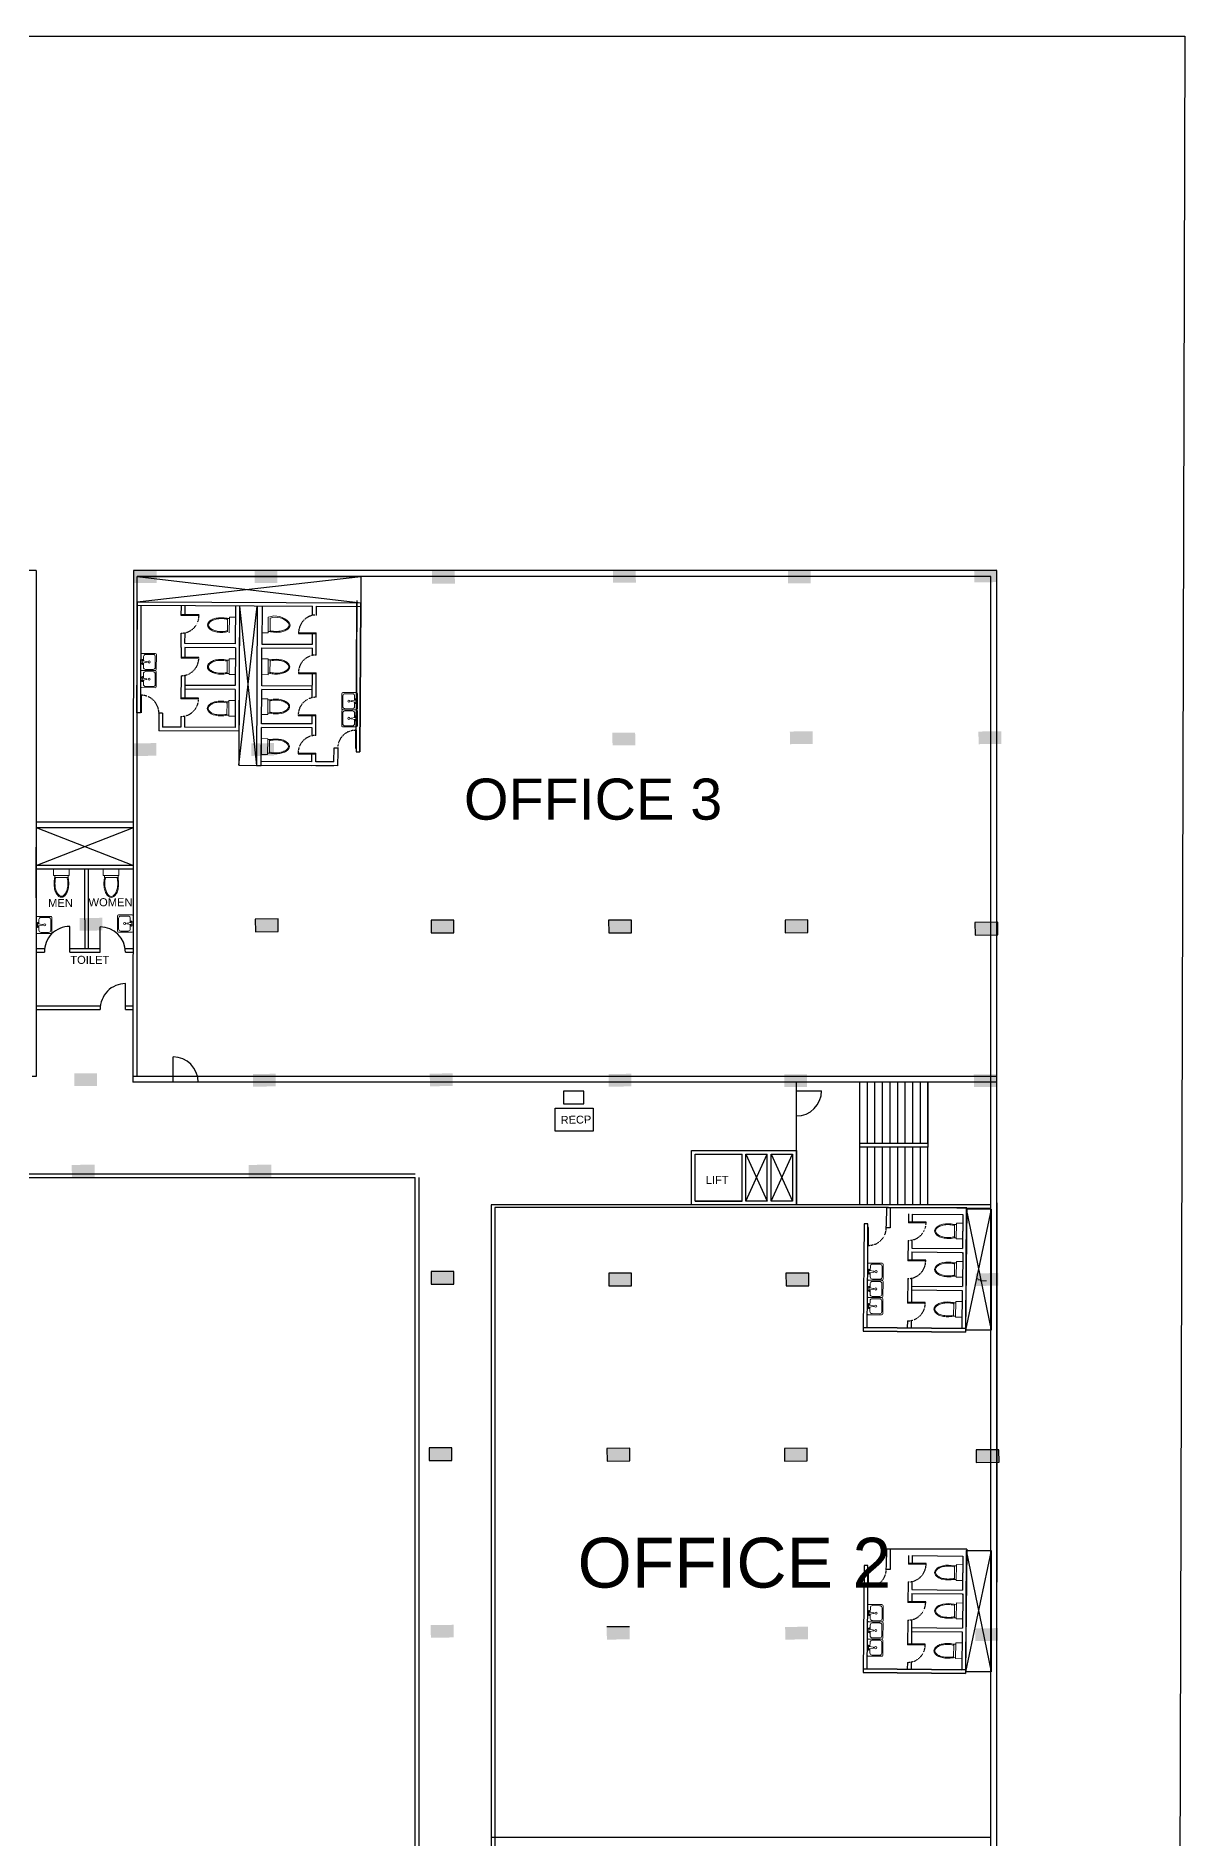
# Model space of a CAD drawing. Header units: millimetres. Extents: x 3888 to 203101, y 1597 to 141586.
# Drawn here: x 157657 to 203101, y 70293 to 141586 of the extents above; entities that cross this region are included whole.
import ezdxf

# ---------------------------------------------------------------- set-up
doc = ezdxf.new("R2010")
doc.units = ezdxf.units.MM
doc.linetypes.add('ACAD_ISO03W100', pattern=[30, 12, -18])
doc.layers.add('finiture', color=7, linetype='Continuous', lineweight=20)
doc.styles.add('DIM_FONT', font='SIMPLEX', dxfattribs={"width": 0.8})
doc.styles.get("Standard").update_dxf_attribs({"font": 'arial.ttf'})

msp = doc.modelspace()

# ---------------------------------------------------------------- hatches: boundary and pattern name
h = msp.add_hatch(color=256)
h.dxf.hatch_style = 1
h.paths.add_polyline_path([(195667, 119992), (195663, 120492), (194763, 120484), (194768, 119984)])
h = msp.add_hatch(color=256)
h.dxf.hatch_style = 1
h.paths.add_polyline_path([(162428, 119960), (162424, 120460), (161524, 120452), (161528, 119952)])
h = msp.add_hatch(color=256)
h.dxf.hatch_style = 1
h.paths.add_polyline_path([(167206, 119960), (167202, 120460), (166302, 120452), (166306, 119952)])
h = msp.add_hatch(color=256)
h.dxf.hatch_style = 1
h.paths.add_polyline_path([(174223, 119933), (174219, 120433), (173319, 120426), (173323, 119926)])
h = msp.add_hatch(color=256)
h.dxf.hatch_style = 1
h.paths.add_polyline_path([(181382, 119977), (181377, 120477), (180478, 120469), (180482, 119969)])
h = msp.add_hatch(color=256)
h.dxf.hatch_style = 1
h.paths.add_polyline_path([(188302, 119951), (188297, 120451), (187397, 120443), (187402, 119943)])
h = msp.add_hatch(color=256)
h.dxf.hatch_style = 1
h.paths.add_polyline_path([(188377, 113592), (188372, 114092), (187472, 114084), (187477, 113584)])
h = msp.add_hatch(color=256)
h.dxf.hatch_style = 1
h.paths.add_polyline_path([(195837, 113592), (195833, 114092), (194933, 114084), (194938, 113584)])
h = msp.add_hatch(color=256)
h.dxf.hatch_style = 1
h.paths.add_polyline_path([(162414, 113126), (162410, 113626), (161510, 113618), (161514, 113118)])
h = msp.add_hatch(color=256)
h.dxf.hatch_style = 1
h.paths.add_polyline_path([(167070, 113126), (167066, 113626), (166166, 113618), (166170, 113118)])
h = msp.add_hatch(color=256)
h.dxf.hatch_style = 1
h.paths.add_polyline_path([(181359, 113542), (181354, 114042), (180454, 114034), (180459, 113534)])
h = msp.add_hatch(color=256)
h.dxf.hatch_style = 1
h.paths.add_polyline_path([(160282, 106218), (160278, 106718), (159378, 106710), (159382, 106210)])
h = msp.add_hatch(color=256)
h.dxf.hatch_style = 1
h.paths.add_polyline_path([(167231, 106174), (167227, 106674), (166327, 106666), (166331, 106166)])
h = msp.add_hatch(color=256)
h.dxf.hatch_style = 1
h.paths.add_polyline_path([(174187, 106129), (174183, 106629), (173283, 106622), (173287, 106122)])
h = msp.add_hatch(color=256)
h.dxf.hatch_style = 1
h.paths.add_polyline_path([(181210, 106129), (181205, 106629), (180306, 106622), (180310, 106122)])
h = msp.add_hatch(color=256)
h.dxf.hatch_style = 1
h.paths.add_polyline_path([(188190, 106136), (188186, 106636), (187286, 106629), (187290, 106129)])
h = msp.add_hatch(color=256)
h.dxf.hatch_style = 1
h.paths.add_polyline_path([(195700, 106045), (195696, 106545), (194796, 106537), (194800, 106037)])
h = msp.add_hatch(color=256)
h.dxf.hatch_style = 1
h.paths.add_polyline_path([(160071, 100071), (160067, 100571), (159167, 100563), (159171, 100063)])
h = msp.add_hatch(color=256)
h.dxf.hatch_style = 1
h.paths.add_polyline_path([(167137, 100050), (167133, 100550), (166233, 100543), (166237, 100043)])
h = msp.add_hatch(color=256)
h.dxf.hatch_style = 1
h.paths.add_polyline_path([(174135, 100065), (174131, 100565), (173231, 100557), (173235, 100057)])
h = msp.add_hatch(color=256)
h.dxf.hatch_style = 1
h.paths.add_polyline_path([(181209, 100050), (181205, 100550), (180305, 100542), (180309, 100042)])
h = msp.add_hatch(color=256)
h.dxf.hatch_style = 1
h.paths.add_polyline_path([(188156, 100034), (188152, 100534), (187252, 100526), (187256, 100026)])
h = msp.add_hatch(color=256)
h.dxf.hatch_style = 1
h.paths.add_polyline_path([(195655, 100032), (195650, 100532), (194750, 100524), (194755, 100024)])
h = msp.add_hatch(color=256)
h.dxf.hatch_style = 1
h.paths.add_polyline_path([(159974, 96454), (159970, 96954), (159070, 96947), (159074, 96447)])
h = msp.add_hatch(color=256)
h.dxf.hatch_style = 1
h.paths.add_polyline_path([(166966, 96454), (166962, 96954), (166062, 96947), (166066, 96447)])
h = msp.add_hatch(color=256)
h.dxf.hatch_style = 1
h.paths.add_polyline_path([(174183, 92235), (174179, 92735), (173279, 92727), (173283, 92227)])
h = msp.add_hatch(color=256)
h.dxf.hatch_style = 1
h.paths.add_polyline_path([(181211, 92169), (181207, 92669), (180307, 92661), (180311, 92161)])
h = msp.add_hatch(color=256)
h.dxf.hatch_style = 1
h.paths.add_polyline_path([(188222, 92169), (188218, 92669), (187318, 92661), (187322, 92161)])
h = msp.add_hatch(color=256)
h.dxf.hatch_style = 1
h.paths.add_polyline_path([(195724, 92169), (195720, 92669), (194820, 92661), (194824, 92161)])
h = msp.add_hatch(color=256)
h.dxf.hatch_style = 1
h.paths.add_polyline_path([(174107, 85263), (174103, 85763), (173203, 85755), (173207, 85256)])
h = msp.add_hatch(color=256)
h.dxf.hatch_style = 1
h.paths.add_polyline_path([(181143, 85244), (181139, 85744), (180239, 85736), (180243, 85236)])
h = msp.add_hatch(color=256)
h.dxf.hatch_style = 1
h.paths.add_polyline_path([(188161, 85244), (188157, 85744), (187257, 85736), (187261, 85236)])
h = msp.add_hatch(color=256)
h.dxf.hatch_style = 1
h.paths.add_polyline_path([(195746, 85186), (195742, 85686), (194842, 85678), (194846, 85178)])
h = msp.add_hatch(color=256)
h.dxf.hatch_style = 1
h.paths.add_polyline_path([(174173, 78260), (174169, 78760), (173269, 78752), (173273, 78252)])
h = msp.add_hatch(color=256)
h.dxf.hatch_style = 1
h.paths.add_polyline_path([(181135, 78184), (181131, 78684), (180231, 78676), (180235, 78176)])
h = msp.add_hatch(color=256)
h.dxf.hatch_style = 1
h.paths.add_polyline_path([(188191, 78184), (188187, 78684), (187287, 78676), (187291, 78176)])
h = msp.add_hatch(color=256)
h.dxf.hatch_style = 1
h.paths.add_polyline_path([(195709, 78129), (195705, 78629), (194805, 78621), (194809, 78121)])

# ---------------------------------------------------------------- linework, layer by layer
for p, q in [((3888, 141586), (203101, 141586)), ((203101, 141586), (202702, 1597)), ((157657, 120448), (103657, 120448)), ((157657, 120448), (157657, 100448)), ((161507, 120448), (161485, 100218)), ((195657, 120448), (161507, 120448)), ((195427, 120218), (161657, 120218)), ((161657, 100448), (161657, 120218)), ((161657, 119218), (161657, 120218)), ((161657, 120218), (170502, 120218)), ((161657, 120218), (170497, 119174)), ((161657, 119218), (170502, 120218)), ((170502, 120218), (170497, 119174)), ((195427, 100448), (195427, 120218)), ((195657, 100448), (195657, 120448)), ((161657, 119218), (161635, 114819)), ((161656, 119077), (168598, 119043)), ((161657, 119218), (170497, 119174)), ((161806, 119067), (161785, 114818)), ((170319, 113432), (170347, 119175)), ((170348, 119264), (170323, 114264)), ((170497, 119174), (170468, 113281)), ((170468, 113281), (170497, 119174)), ((163403, 118675), (163405, 119059)), ((164103, 118701), (163403, 118704)), ((164103, 118672), (163403, 118675)), ((163553, 118675), (163555, 119059)), ((165547, 117549), (165555, 119049)), ((165705, 119048), (165674, 112748)), ((165674, 112748), (166405, 119045)), ((165705, 119048), (165680, 114098)), ((165705, 119048), (166374, 112745)), ((166405, 119045), (166374, 112745)), ((166598, 119044), (166590, 117544)), ((168596, 118676), (168598, 119043)), ((168746, 118692), (168748, 119042)), ((168748, 119042), (170497, 119033)), ((163397, 117409), (163399, 117975)), ((163547, 117559), (163549, 117991)), ((168043, 117995), (168042, 117966)), ((168042, 117966), (168742, 117963)), ((168043, 117995), (168743, 117992)), ((168590, 117534), (168592, 117963)), ((168738, 117110), (168743, 117992)), ((163397, 117409), (163395, 116991)), ((164095, 117016), (163395, 117020)), ((164095, 116987), (163395, 116991)), ((163547, 117409), (163545, 116990)), ((165547, 117549), (163547, 117559)), ((165547, 117399), (163547, 117409)), ((164095, 116987), (164095, 117016)), ((165547, 117399), (165539, 115899)), ((166582, 115894), (166590, 117394)), ((166590, 117544), (168590, 117534)), ((166590, 117394), (168590, 117384)), ((168588, 117095), (168590, 117384)), ((163391, 116291), (163387, 115382)), ((163541, 116306), (163537, 115411)), ((168035, 116414), (168735, 116410)), ((168035, 116414), (168035, 116385)), ((168035, 116385), (168735, 116381)), ((168580, 115422), (168585, 116411)), ((168730, 115438), (168735, 116410)), ((161788, 115518), (161785, 114818)), ((161817, 115518), (161788, 115518)), ((161817, 115518), (161814, 114818)), ((165538, 115749), (163538, 115759)), ((165539, 115899), (163539, 115909)), ((165538, 115749), (165531, 114249)), ((166575, 114394), (166581, 115744)), ((168581, 115734), (166581, 115744)), ((168582, 115884), (166582, 115894)), ((161785, 114818), (161635, 114819)), ((162514, 114814), (162513, 114664)), ((162661, 114814), (162514, 114814)), ((162661, 114814), (162659, 114263)), ((164087, 115408), (163387, 115411)), ((164087, 115379), (163387, 115382)), ((164087, 115379), (164087, 115408)), ((162510, 114664), (162508, 114114)), ((165680, 114098), (162508, 114114)), ((163381, 114259), (162659, 114263)), ((163383, 114682), (163381, 114259)), ((163533, 114698), (163531, 114259)), ((165531, 114249), (163531, 114259)), ((166567, 112894), (166574, 114244)), ((168574, 114234), (166574, 114244)), ((168575, 114384), (166575, 114394)), ((168027, 114741), (168026, 114712)), ((168026, 114712), (168726, 114709)), ((168027, 114741), (168727, 114738)), ((168572, 113912), (168574, 114234)), ((168575, 114384), (168576, 114710)), ((168723, 113928), (168727, 114738)), ((170293, 114132), (170290, 113432)), ((170293, 114132), (170322, 114132)), ((170322, 114132), (170319, 113432)), ((169440, 112880), (169443, 113436)), ((169443, 113436), (169590, 113436)), ((169590, 113436), (169589, 113286)), ((170290, 113432), (170319, 113432)), ((170319, 113432), (170318, 113282)), ((170319, 113432), (170319, 113432)), ((165674, 112748), (166374, 112745)), ((166374, 112745), (166567, 112744)), ((168567, 112884), (166567, 112894)), ((166567, 112744), (166567, 112894)), ((168567, 112734), (166567, 112744)), ((169587, 112729), (166567, 112744)), ((168019, 113231), (168719, 113228)), ((168019, 113231), (168019, 113202)), ((168019, 113202), (168719, 113199)), ((168567, 112884), (168569, 113200)), ((168717, 112883), (168719, 113228)), ((169440, 112880), (168717, 112883)), ((169439, 112730), (168717, 112733)), ((169589, 113286), (169587, 112729)), ((169589, 113286), (169592, 113286)), ((170318, 113282), (170468, 113281)), ((157657, 110518), (161507, 110518)), ((157657, 110288), (161507, 110288)), ((157657, 110288), (161507, 108788)), ((157657, 108788), (161507, 110288)), ((157657, 107509), (157657, 109509)), ((161507, 108788), (157657, 108788)), ((161507, 108638), (157657, 108638)), ((159582, 106638), (159582, 108638)), ((159732, 105509), (159732, 108638)), ((161507, 106638), (161507, 108638)), ((158989, 105359), (158989, 106380)), ((159582, 106638), (159582, 105509)), ((160191, 105359), (160191, 106359)), ((167227, 106674), (166327, 106666)), ((166327, 106666), (166331, 106166)), ((167231, 106174), (167227, 106674)), ((174183, 106629), (173283, 106622)), ((173283, 106622), (173287, 106122)), ((174187, 106129), (174183, 106629)), ((181205, 106629), (180306, 106622)), ((180306, 106622), (180310, 106122)), ((181210, 106129), (181205, 106629)), ((188186, 106636), (187286, 106629)), ((187286, 106629), (187290, 106129)), ((188190, 106136), (188186, 106636)), ((195696, 106545), (194796, 106537)), ((194796, 106537), (194800, 106037)), ((195700, 106045), (195696, 106545)), ((166331, 106166), (167231, 106174)), ((173287, 106122), (174187, 106129)), ((180310, 106122), (181210, 106129)), ((187290, 106129), (188190, 106136)), ((194800, 106037), (195700, 106045)), ((157657, 105509), (157997, 105509)), ((157657, 105359), (157989, 105359)), ((158989, 105509), (160191, 105509)), ((158989, 105509), (159657, 105509)), ((158989, 105359), (160191, 105359)), ((158989, 105359), (159657, 105359)), ((161181, 105503), (161507, 105509)), ((161191, 105359), (161507, 105359)), ((161195, 103093), (161195, 104115)), ((157657, 103243), (160203, 103243)), ((157657, 103093), (160195, 103093)), ((161195, 103243), (161507, 103243)), ((161195, 103093), (161507, 103093)), ((163074, 100218), (163074, 101218)), ((157657, 100448), (157507, 100448)), ((195657, 100448), (161485, 100448)), ((161657, 100448), (161485, 100448)), ((195657, 100218), (161485, 100218)), ((195657, 100448), (161657, 100448)), ((178519, 99861), (178519, 99361)), ((179319, 99861), (178519, 99861)), ((179319, 99361), (179319, 99861)), ((187727, 100218), (187727, 95368)), ((187727, 99881), (188727, 99881)), ((190227, 100218), (190227, 95368)), ((190527, 100218), (190527, 97793)), ((190827, 100218), (190827, 97793)), ((191127, 100218), (191127, 97793)), ((191427, 100218), (191427, 97793)), ((191727, 100218), (191727, 97793)), ((192027, 100218), (192027, 97793)), ((192327, 100218), (192327, 97793)), ((192627, 100218), (192627, 97793)), ((192927, 97793), (192927, 100218)), ((192927, 100218), (192927, 97643)), ((195427, 45598), (195427, 100448)), ((195427, 95218), (195427, 100218)), ((195657, 45598), (195657, 100448)), ((178190, 99184), (179690, 99184)), ((178190, 98284), (178190, 99184)), ((178519, 99361), (179319, 99361)), ((179690, 99184), (179690, 98284)), ((179690, 98284), (178190, 98284)), ((192927, 97793), (190227, 97793)), ((183582, 95518), (183582, 97518)), ((183582, 97518), (185582, 97518)), ((183582, 95368), (183582, 97518)), ((183732, 95518), (183732, 97368)), ((183732, 97368), (185582, 97368)), ((185582, 97518), (186582, 97518)), ((185582, 95518), (185582, 97368)), ((185732, 95518), (185732, 97368)), ((185732, 97368), (186582, 97368)), ((185732, 97368), (186582, 95518)), ((185732, 95518), (186582, 97368)), ((186582, 97518), (187582, 97518)), ((186582, 95518), (186582, 97368)), ((186732, 95518), (186732, 97368)), ((186732, 97368), (187582, 97368)), ((186732, 97368), (187582, 95518)), ((186732, 95518), (187582, 97368)), ((187582, 97518), (187732, 97518)), ((187582, 97368), (187582, 95518)), ((187732, 97518), (187732, 95518)), ((192927, 97643), (190227, 97643)), ((190527, 97643), (190527, 95368)), ((190827, 97643), (190827, 95368)), ((191127, 97643), (191127, 95368)), ((191427, 97643), (191427, 95368)), ((191727, 97643), (191727, 95368)), ((192027, 97643), (192027, 95368)), ((192327, 97643), (192327, 95368)), ((192627, 97643), (192627, 95368)), ((192927, 95368), (192927, 97643)), ((103657, 96598), (172657, 96598)), ((103657, 96448), (172657, 96448)), ((172657, 40598), (172657, 96448)), ((172807, 40598), (172807, 96448)), ((175657, 95368), (175657, 45598)), ((195427, 95368), (175657, 95368)), ((175657, 95368), (175657, 70368)), ((175807, 95257), (175807, 45748)), ((191378, 95257), (175807, 95257)), ((187732, 95368), (183582, 95368)), ((183732, 95518), (185582, 95518)), ((185582, 95518), (183732, 95518)), ((186582, 95518), (185732, 95518)), ((187582, 95518), (186732, 95518)), ((187732, 95518), (187732, 95368)), ((191296, 95254), (191287, 94608)), ((194467, 95254), (191293, 95254)), ((195427, 95218), (191378, 95257)), ((191441, 95254), (191436, 94456)), ((192164, 95006), (192160, 94661)), ((192314, 95005), (192311, 94689)), ((192314, 95005), (194314, 94985)), ((194314, 94985), (194300, 93635)), ((194467, 95254), (194420, 90334)), ((194441, 95206), (194421, 90406)), ((195441, 95201), (194421, 90406)), ((194441, 95206), (195441, 95201)), ((194441, 95206), (195441, 90406)), ((195441, 95201), (195441, 90406)), ((195657, 95448), (195657, 80448)), ((190411, 94616), (190370, 90373)), ((190561, 94615), (190411, 94616)), ((190559, 94465), (190521, 90522)), ((190553, 93765), (190559, 94465)), ((190559, 94465), (190561, 94615)), ((190588, 94465), (190559, 94465)), ((190582, 93765), (190588, 94465)), ((191290, 94608), (191287, 94608)), ((191288, 94458), (191290, 94608)), ((191436, 94456), (191288, 94458)), ((192860, 94655), (192160, 94661)), ((192861, 94684), (192161, 94690)), ((192860, 94655), (192861, 94684)), ((190582, 93765), (190553, 93765)), ((192154, 93961), (192146, 93152)), ((192299, 93505), (192296, 93179)), ((192299, 93505), (194299, 93485)), ((192304, 93976), (192301, 93655)), ((192301, 93655), (194300, 93635)), ((194311, 93485), (194297, 92135)), ((194310, 93446), (194311, 93485)), ((174179, 92735), (173279, 92727)), ((173279, 92727), (173283, 92227)), ((174183, 92235), (174179, 92735)), ((192846, 93174), (192146, 93181)), ((192846, 93145), (192146, 93152)), ((192846, 93145), (192846, 93174)), ((173283, 92227), (174183, 92235)), ((181207, 92669), (180307, 92661)), ((180307, 92661), (180311, 92161)), ((180311, 92161), (181211, 92169)), ((181211, 92169), (181207, 92669)), ((188218, 92669), (187318, 92661)), ((187318, 92661), (187322, 92161)), ((187322, 92161), (188222, 92169)), ((188222, 92169), (188218, 92669)), ((192139, 92452), (192129, 91479)), ((192289, 92466), (192279, 91478)), ((192285, 92005), (194285, 91986)), ((192286, 92155), (194286, 92136)), ((194285, 91986), (194270, 90486)), ((192829, 91472), (192129, 91479)), ((192830, 91501), (192130, 91508)), ((192829, 91472), (192830, 91501)), ((192123, 90779), (192120, 90506)), ((192273, 90794), (192270, 90505)), ((190370, 90373), (194420, 90334)), ((194420, 90334), (190370, 90373)), ((190371, 90523), (194421, 90484)), ((194421, 90484), (190371, 90523)), ((190521, 90522), (192120, 90506)), ((192270, 90505), (194270, 90486)), ((195441, 90406), (194421, 90410)), ((174103, 85763), (173203, 85755)), ((173203, 85755), (173207, 85256)), ((174107, 85263), (174103, 85763)), ((181139, 85744), (180239, 85736)), ((180239, 85736), (180243, 85236)), ((181143, 85244), (181139, 85744)), ((188157, 85744), (187257, 85736)), ((187257, 85736), (187261, 85236)), ((188161, 85244), (188157, 85744)), ((195742, 85686), (194842, 85678)), ((194842, 85678), (194846, 85178)), ((195746, 85186), (195742, 85686)), ((173207, 85256), (174107, 85263)), ((180243, 85236), (181143, 85244)), ((187261, 85236), (188161, 85244)), ((194846, 85178), (195746, 85186)), ((191296, 81750), (191287, 81104)), ((194467, 81750), (191293, 81750)), ((191441, 81750), (191436, 80952)), ((192164, 81502), (192160, 81157)), ((192314, 81501), (192311, 81185)), ((192314, 81501), (194314, 81481)), ((194314, 81481), (194300, 80131)), ((194467, 81750), (194420, 76830)), ((194441, 81701), (194421, 76901)), ((195441, 81697), (194421, 76901)), ((194441, 81701), (195441, 81697)), ((194441, 81701), (195441, 76901)), ((195441, 81697), (195441, 76901)), ((190411, 81112), (190370, 76869)), ((190561, 81111), (190411, 81112)), ((190559, 80961), (190521, 77018)), ((190553, 80261), (190559, 80961)), ((190559, 80961), (190561, 81111)), ((190588, 80961), (190559, 80961)), ((190582, 80261), (190588, 80961)), ((191290, 81104), (191287, 81104)), ((191288, 80954), (191290, 81104)), ((191436, 80952), (191288, 80954)), ((192860, 81150), (192160, 81157)), ((192861, 81179), (192161, 81186)), ((192860, 81150), (192861, 81179)), ((190582, 80261), (190553, 80261)), ((192154, 80457), (192146, 79648)), ((192299, 80001), (192296, 79675)), ((192299, 80001), (194299, 79981)), ((192304, 80472), (192301, 80151)), ((192301, 80151), (194300, 80131)), ((194311, 79981), (194297, 78631)), ((194310, 79942), (194311, 79981)), ((192846, 79670), (192146, 79677)), ((192846, 79641), (192146, 79648)), ((192846, 79641), (192846, 79670)), ((181131, 78684), (180231, 78676)), ((192139, 78948), (192129, 77975)), ((192289, 78962), (192279, 77974)), ((192285, 78501), (194285, 78481)), ((192286, 78651), (194286, 78631)), ((194285, 78481), (194270, 76982)), ((192829, 77968), (192129, 77975)), ((192830, 77997), (192130, 78004)), ((192829, 77968), (192830, 77997)), ((190371, 77019), (194421, 76980)), ((194421, 76980), (190371, 77019)), ((190521, 77018), (192120, 77002)), ((192123, 77275), (192120, 77002)), ((192273, 77290), (192270, 77001)), ((192270, 77001), (194270, 76982)), ((190370, 76869), (194420, 76830)), ((194420, 76830), (190370, 76869)), ((195441, 76901), (194421, 76906)), ((175657, 70368), (195427, 70368))]:
    msp.add_line(p, q)
at = {"linetype": 'ACAD_ISO03W100'}
for centre, start, end in [((163403, 118675), 269.71799, 359.71799), ((168743, 117992), 89.71799, 179.71799), ((163395, 116991), 269.71799, 359.71799), ((168735, 116410), 89.71799, 179.71799), ((161814, 114818), 359.71799, 89.71799), ((163387, 115382), 269.71799, 359.71799), ((168727, 114738), 89.71799, 179.71799), ((170290, 113432), 89.71799, 179.71799), ((168719, 113228), 89.71799, 179.71799), ((190588, 94465), 269.44481, 359.44481), ((192160, 94661), 269.44481, 359.44481), ((192146, 93152), 269.44481, 359.44481), ((192129, 91479), 269.44481, 359.44481), ((190588, 80961), 269.44481, 359.44481), ((192160, 81157), 269.44481, 359.44481), ((192146, 79648), 269.44481, 359.44481), ((192129, 77975), 269.44481, 359.44481)]:
    msp.add_arc(centre, 700, start, end, dxfattribs=at)
for centre, start, end in [((158989, 105380), 90.00939, 181.23363), ((160191, 105359), 0, 90), ((161196, 103115), 90.00939, 181.23363), ((163074, 100218), 0, 90), ((187727, 99881), 270, 0)]:
    msp.add_arc(centre, 1000, start, end)
at = {"layer": 'finiture'}
for p, q in [((165228, 118556), (165226, 118030)), ((165228, 118557), (165305, 118556)), ((165301, 117990), (165305, 118610)), ((165305, 118610), (165553, 118609)), ((165553, 118609), (165549, 117988)), ((166844, 118603), (166841, 117982)), ((166917, 118036), (166919, 118562)), ((166841, 117982), (166592, 117983)), ((166917, 118036), (166840, 118036)), ((161796, 117133), (161793, 116541)), ((161839, 117176), (162374, 117173)), ((162374, 117172), (161839, 117175)), ((161908, 116872), (161909, 117048)), ((161994, 117132), (162290, 117130)), ((162374, 117045), (162372, 116623)), ((162413, 116538), (162416, 117130)), ((165293, 116340), (165296, 116960)), ((165296, 116960), (165544, 116959)), ((165544, 116959), (165541, 116338)), ((166584, 116333), (166587, 116954)), ((166587, 116954), (166835, 116953)), ((166835, 116953), (166832, 116332)), ((161793, 116453), (161790, 115861)), ((161835, 116499), (162371, 116496)), ((161835, 116496), (162371, 116493)), ((162371, 116492), (161835, 116495)), ((161851, 116794), (161851, 116879)), ((161879, 116794), (162048, 116822)), ((162049, 116850), (161880, 116879)), ((161904, 116192), (161905, 116368)), ((161907, 116625), (161907, 116801)), ((161990, 116452), (162286, 116450)), ((162287, 116539), (161991, 116540)), ((162048, 116822), (162049, 116850)), ((162370, 116366), (162368, 115943)), ((162410, 115858), (162413, 116450)), ((165220, 116906), (165218, 116380)), ((165220, 116907), (165297, 116906)), ((165220, 116377), (165294, 116376)), ((165541, 116338), (165293, 116340)), ((166832, 116332), (166584, 116333)), ((166909, 116386), (166832, 116386)), ((166908, 116916), (166835, 116916)), ((166909, 116386), (166911, 116912)), ((161832, 115819), (162368, 115816)), ((161848, 116114), (161848, 116199)), ((162045, 116170), (161876, 116199)), ((161876, 116114), (162045, 116142)), ((161903, 115945), (161904, 116121)), ((162283, 115859), (161987, 115860)), ((162045, 116142), (162045, 116170)), ((169752, 115582), (169749, 114990)), ((169792, 115074), (169794, 115497)), ((170330, 115621), (169794, 115624)), ((169879, 115581), (170175, 115579)), ((170369, 114987), (170372, 115578)), ((165212, 115256), (165209, 114730)), ((165212, 115257), (165289, 115256)), ((165285, 114690), (165288, 115310)), ((165288, 115310), (165536, 115309)), ((165536, 115309), (165533, 114688)), ((166577, 114758), (166580, 115379)), ((166580, 115379), (166828, 115378)), ((166901, 114811), (166824, 114811)), ((166828, 115378), (166825, 114757)), ((166901, 115341), (166827, 115341)), ((166901, 114811), (166903, 115337)), ((169748, 114902), (169746, 114310)), ((169788, 114394), (169790, 114817)), ((169791, 114947), (170326, 114944)), ((170326, 114944), (169791, 114947)), ((170326, 114941), (169791, 114944)), ((169875, 114901), (170171, 114899)), ((170172, 114988), (169876, 114989)), ((170286, 115325), (170117, 115298)), ((170117, 115298), (170117, 115270)), ((170117, 115270), (170286, 115241)), ((170255, 114814), (170255, 114638)), ((170258, 115248), (170257, 115072)), ((170259, 115494), (170258, 115318)), ((170314, 115325), (170314, 115241)), ((170366, 114307), (170369, 114898)), ((165212, 114727), (165286, 114726)), ((165533, 114688), (165285, 114690)), ((166825, 114757), (166577, 114758)), ((169788, 114267), (170323, 114265)), ((170323, 114264), (169788, 114267)), ((170168, 114308), (169872, 114309)), ((170283, 114645), (170113, 114618)), ((170113, 114618), (170113, 114590)), ((170113, 114590), (170282, 114561)), ((170254, 114568), (170253, 114392)), ((170311, 114645), (170311, 114561)), ((166569, 113182), (166572, 113802)), ((166572, 113802), (166820, 113801)), ((166820, 113801), (166817, 113181)), ((166893, 113764), (166819, 113765)), ((166893, 113235), (166896, 113761)), ((166817, 113181), (166569, 113182)), ((166893, 113234), (166817, 113234)), ((158342, 108392), (158342, 108640)), ((158963, 108392), (158342, 108392)), ((158396, 108316), (158396, 108392)), ((158926, 108318), (158926, 108392)), ((158963, 108640), (158963, 108392)), ((160315, 108386), (160315, 108634)), ((160936, 108386), (160315, 108386)), ((160369, 108310), (160369, 108386)), ((160899, 108312), (160899, 108386)), ((160936, 108634), (160936, 108386)), ((158397, 108316), (158923, 108316)), ((160369, 108310), (160896, 108310)), ((157660, 106734), (157660, 106142)), ((158238, 106776), (157702, 106776)), ((157702, 106776), (158238, 106776)), ((157716, 106395), (157716, 106480)), ((157914, 106452), (157744, 106480)), ((157744, 106395), (157914, 106424)), ((157773, 106473), (157773, 106649)), ((157773, 106226), (157773, 106402)), ((157857, 106734), (158153, 106734)), ((157914, 106424), (157914, 106452)), ((158238, 106649), (158238, 106226)), ((158280, 106142), (158280, 106734)), ((160877, 106787), (160877, 106195)), ((161455, 106830), (160919, 106830)), ((160919, 106280), (160919, 106703)), ((161004, 106787), (161300, 106787)), ((161412, 106534), (161243, 106505)), ((161243, 106505), (161243, 106477)), ((161243, 106477), (161412, 106449)), ((161384, 106703), (161384, 106527)), ((161384, 106456), (161384, 106280)), ((161441, 106534), (161441, 106449)), ((161497, 106195), (161497, 106787)), ((157702, 106099), (158238, 106099)), ((157702, 106094), (158238, 106094)), ((158153, 106142), (157857, 106142)), ((160919, 106153), (161455, 106153)), ((161300, 106195), (161004, 106195)), ((193985, 94590), (193980, 94064)), ((193985, 94591), (194062, 94590)), ((194056, 94024), (194062, 94644)), ((194062, 94644), (194310, 94642)), ((194310, 94642), (194304, 94021)), ((193983, 94061), (194057, 94060)), ((194304, 94021), (194056, 94024)), ((190545, 93024), (190540, 92432)), ((191124, 93060), (190588, 93066)), ((190588, 93066), (191124, 93061)), ((190599, 92685), (190599, 92769)), ((190627, 92685), (190796, 92711)), ((190796, 92739), (190628, 92769)), ((190653, 92515), (190655, 92691)), ((190656, 92762), (190657, 92938)), ((190743, 93022), (191039, 93019)), ((190796, 92711), (190796, 92739)), ((191122, 92934), (191118, 92511)), ((191160, 92426), (191166, 93018)), ((193987, 93073), (193982, 92547)), ((193987, 93074), (194064, 93073)), ((194058, 92506), (194064, 93127)), ((194064, 93127), (194312, 93125)), ((194312, 93125), (194306, 92504)), ((190539, 92341), (190533, 91749)), ((190582, 92389), (191117, 92384)), ((191117, 92378), (190582, 92383)), ((190582, 92383), (191117, 92378)), ((190592, 92002), (190593, 92087)), ((190620, 92002), (190789, 92028)), ((190790, 92057), (190621, 92086)), ((190647, 91832), (190648, 92009)), ((190649, 92079), (190651, 92255)), ((190736, 92339), (191032, 92336)), ((191033, 92427), (190737, 92430)), ((190789, 92028), (190790, 92057)), ((191116, 92251), (191112, 91828)), ((191153, 91743), (191159, 92335)), ((193985, 92544), (194059, 92543)), ((194306, 92504), (194058, 92506)), ((194928, 92399), (195002, 92398)), ((195249, 92359), (195001, 92362)), ((190532, 91658), (190526, 91067)), ((190575, 91706), (191110, 91701)), ((190575, 91701), (191110, 91696)), ((191110, 91695), (190575, 91700)), ((190585, 91320), (190586, 91404)), ((190783, 91374), (190614, 91404)), ((190614, 91319), (190783, 91346)), ((190640, 91150), (190642, 91326)), ((190642, 91397), (190644, 91573)), ((191026, 91744), (190730, 91747)), ((190730, 91657), (191025, 91654)), ((190783, 91346), (190783, 91374)), ((191109, 91568), (191105, 91146)), ((191147, 91061), (191152, 91652)), ((193956, 91495), (193951, 90968)), ((193956, 91495), (194032, 91494)), ((194026, 90928), (194032, 91548)), ((194032, 91548), (194280, 91546)), ((190568, 91024), (191104, 91019)), ((191020, 91062), (190724, 91065)), ((193953, 90965), (194027, 90964)), ((194274, 90925), (194026, 90928)), ((193985, 81086), (193980, 80560)), ((193985, 81087), (194062, 81086)), ((194056, 80519), (194062, 81140)), ((194062, 81140), (194310, 81138)), ((194310, 81138), (194304, 80517)), ((193983, 80557), (194057, 80556)), ((194304, 80517), (194056, 80519)), ((190545, 79520), (190540, 78928)), ((190588, 79562), (191124, 79557)), ((191124, 79556), (190588, 79561)), ((190599, 79181), (190599, 79265)), ((190627, 79181), (190796, 79207)), ((190796, 79235), (190628, 79265)), ((190653, 79011), (190655, 79187)), ((190656, 79258), (190657, 79434)), ((190743, 79518), (191039, 79515)), ((190796, 79207), (190796, 79235)), ((191122, 79429), (191118, 79007)), ((191160, 78922), (191166, 79514)), ((193987, 79569), (193982, 79043)), ((193987, 79570), (194064, 79569)), ((194058, 79002), (194064, 79623)), ((194064, 79623), (194312, 79621)), ((194312, 79621), (194306, 79000)), ((190539, 78837), (190533, 78245)), ((190582, 78885), (191117, 78880)), ((191117, 78873), (190582, 78879)), ((190582, 78879), (191117, 78874)), ((190592, 78498), (190593, 78583)), ((190620, 78498), (190789, 78524)), ((190790, 78553), (190621, 78582)), ((190647, 78328), (190648, 78505)), ((190649, 78575), (190651, 78751)), ((190736, 78835), (191032, 78832)), ((191033, 78923), (190737, 78926)), ((190789, 78524), (190790, 78553)), ((191116, 78747), (191112, 78324)), ((191153, 78239), (191159, 78831)), ((193985, 79040), (194059, 79039)), ((194306, 79000), (194058, 79002)), ((190532, 78154), (190526, 77563)), ((190575, 78202), (191110, 78197)), ((190575, 78197), (191110, 78192)), ((191110, 78191), (190575, 78196)), ((190585, 77816), (190586, 77900)), ((190783, 77870), (190614, 77900)), ((190614, 77815), (190783, 77842)), ((190640, 77646), (190642, 77822)), ((190642, 77893), (190644, 78069)), ((191026, 78240), (190730, 78243)), ((190730, 78152), (191025, 78150)), ((190783, 77842), (190783, 77870)), ((191109, 78064), (191105, 77641)), ((191147, 77557), (191152, 78148)), ((193956, 77990), (193951, 77464)), ((193956, 77991), (194032, 77990)), ((194026, 77424), (194032, 78044)), ((194032, 78044), (194280, 78042)), ((190568, 77520), (191104, 77515)), ((191020, 77558), (190724, 77561)), ((193953, 77461), (194027, 77460)), ((194274, 77421), (194026, 77424))]:
    msp.add_line(p, q, dxfattribs=at)
for centre, radius in [((161866, 116907), 28.2), ((161862, 116227), 28.2), ((161865, 116766), 28.2), ((162133, 116835), 42.3), ((161862, 116086), 28.2), ((162130, 116155), 42.3), ((170032, 115284), 42.3), ((170300, 115212), 28.2), ((170300, 115353), 28.2), ((170029, 114604), 42.3), ((170296, 114532), 28.2), ((170297, 114673), 28.2), ((157730, 106508), 28.2), ((157730, 106367), 28.2), ((157998, 106438), 42.3), ((161159, 106491), 42.3), ((161426, 106562), 28.2), ((161426, 106421), 28.2), ((190612, 92657), 28.2), ((190614, 92797), 28.2), ((190881, 92724), 42.3), ((190606, 91974), 28.2), ((190607, 92115), 28.2), ((190874, 92042), 42.3), ((190599, 91291), 28.2), ((190601, 91432), 28.2), ((190868, 91359), 42.3), ((190612, 79152), 28.2), ((190614, 79293), 28.2), ((190881, 79220), 42.3), ((190606, 78470), 28.2), ((190607, 78611), 28.2), ((190874, 78538), 42.3), ((190599, 77787), 28.2), ((190601, 77928), 28.2), ((190868, 77855), 42.3)]:
    msp.add_circle(centre, radius, dxfattribs=at)
for centre, radius, start, end in [((164608, 118296), 165, 142.11496, 179.71799), ((164787, 118157), 392, 117.98972, 142.11496), ((164608, 118296), 128, 142.11496, 179.71799), ((164787, 118157), 355, 117.98972, 142.11496), ((164906, 117933), 645, 102.27657, 117.98972), ((164906, 117933), 608, 102.27657, 117.98972), ((164983, 117579), 1007, 89.71799, 102.27657), ((164983, 117579), 970, 89.71799, 102.27657), ((164983, 117579), 1007, 77.15941, 89.71799), ((164983, 117579), 970, 77.15941, 89.71799), ((165064, 117933), 608, 75.20955, 77.15941), ((165064, 117933), 645, 75.20955, 77.15941), ((167113, 117929), 726, 40.09873, 111.77357), ((167146, 117959), 644, 40.03214, 110.56652), ((167537, 118296), 128, 359.71799, 37.32102), ((167537, 118296), 165, 359.71799, 37.32102), ((164608, 118296), 165, 179.71799, 217.32102), ((164789, 118434), 392, 217.32102, 241.44626), ((164608, 118296), 128, 179.71799, 217.32102), ((164789, 118434), 355, 217.32102, 241.44626), ((164910, 118656), 645, 241.44626, 257.15941), ((164910, 118656), 608, 241.44626, 257.15941), ((164990, 119009), 1007, 257.15941, 269.71799), ((164990, 119009), 970, 257.15941, 269.71799), ((164990, 119009), 970, 269.71799, 282.27657), ((164990, 119009), 1007, 269.71799, 282.27657), ((165067, 118655), 608, 282.27657, 284.22643), ((167081, 118660), 645, 255.20955, 257.15941), ((167081, 118660), 608, 255.20955, 257.15941), ((167162, 119013), 1007, 257.15941, 269.71799), ((167162, 119013), 970, 257.15941, 269.71799), ((167162, 119013), 970, 269.71799, 282.27657), ((167162, 119013), 1007, 269.71799, 282.27657), ((167239, 118659), 608, 282.27657, 297.98972), ((167239, 118659), 645, 282.27657, 297.98972), ((167358, 118436), 355, 297.98972, 322.11496), ((167358, 118436), 392, 297.98972, 322.11496), ((167537, 118296), 128, 322.11496, 359.71799), ((167537, 118296), 165, 322.11496, 359.71799), ((161839, 117133), 42.3, 89.71799, 179.71799), ((161993, 117047), 84.6, 89.71799, 179.71799), ((162289, 117046), 84.6, 359.71799, 89.71799), ((162374, 117130), 42.3, 359.71799, 89.71799), ((164975, 115929), 1007, 89.71799, 102.27657), ((164975, 115929), 1007, 77.15941, 89.71799), ((167147, 115933), 1007, 89.71799, 102.27657), ((167147, 115933), 1007, 77.15941, 89.71799), ((161836, 116541), 42.3, 179.71799, 269.71799), ((161835, 116453), 42.3, 89.71799, 179.71799), ((161990, 116367), 84.6, 89.71799, 179.71799), ((161991, 116625), 84.6, 179.71799, 269.71799), ((162286, 116366), 84.6, 359.71799, 89.71799), ((162287, 116623), 84.6, 269.71799, 359.71799), ((162371, 116538), 42.3, 269.71799, 359.71799), ((162371, 116450), 42.3, 359.71799, 89.71799), ((164600, 116646), 165, 142.11496, 179.71799), ((164600, 116646), 165, 179.71799, 217.32102), ((164781, 116784), 392, 217.32102, 241.44626), ((164779, 116507), 392, 117.98972, 142.11496), ((164600, 116646), 128, 142.11496, 179.71799), ((164600, 116646), 128, 179.71799, 217.32102), ((164781, 116784), 355, 217.32102, 241.44626), ((164779, 116507), 355, 117.98972, 142.11496), ((164901, 117006), 645, 241.44626, 257.15941), ((164898, 116283), 645, 102.27657, 117.98972), ((164901, 117006), 608, 241.44626, 257.15941), ((164898, 116283), 608, 102.27657, 117.98972), ((164982, 117359), 1007, 257.15941, 269.71799), ((164982, 117359), 970, 257.15941, 269.71799), ((164975, 115929), 970, 89.71799, 102.27657), ((164982, 117359), 970, 269.71799, 282.27657), ((164982, 117359), 1007, 269.71799, 282.27657), ((164975, 115929), 970, 77.15941, 89.71799), ((165059, 117005), 608, 282.27657, 284.22643), ((165056, 116283), 608, 75.20955, 77.15941), ((165059, 117005), 645, 282.27657, 284.22643), ((165056, 116283), 645, 75.20955, 77.15941), ((167073, 117010), 645, 255.20955, 257.15941), ((167070, 116287), 645, 102.27657, 104.22643), ((167073, 117010), 608, 255.20955, 257.15941), ((167070, 116287), 608, 102.27657, 104.22643), ((167154, 117363), 1007, 257.15941, 269.71799), ((167154, 117363), 970, 257.15941, 269.71799), ((167147, 115933), 970, 89.71799, 102.27657), ((167154, 117363), 970, 269.71799, 282.27657), ((167154, 117363), 1007, 269.71799, 282.27657), ((167147, 115933), 970, 77.15941, 89.71799), ((167231, 117009), 608, 282.27657, 297.98972), ((167227, 116286), 608, 61.44626, 77.15941), ((167231, 117009), 645, 282.27657, 297.98972), ((167227, 116286), 645, 61.44626, 77.15941), ((167350, 116786), 355, 297.98972, 322.11496), ((167348, 116508), 355, 37.32102, 61.44626), ((167350, 116786), 392, 297.98972, 322.11496), ((167348, 116508), 392, 37.32102, 61.44626), ((167529, 116646), 128, 359.71799, 37.32102), ((167529, 116646), 128, 322.11496, 359.71799), ((167529, 116646), 165, 322.11496, 359.71799), ((167529, 116646), 165, 359.71799, 37.32102), ((161832, 115861), 42.3, 179.71799, 269.71799), ((161988, 115945), 84.6, 179.71799, 269.71799), ((162284, 115943), 84.6, 269.71799, 359.71799), ((162368, 115858), 42.3, 269.71799, 359.71799), ((169794, 115581), 42.3, 89.71799, 179.71799), ((169878, 115496), 84.6, 89.71799, 179.71799), ((170174, 115495), 84.6, 359.71799, 89.71799), ((170330, 115579), 42.3, 359.71799, 89.71799), ((164592, 114996), 165, 142.11496, 179.71799), ((164592, 114996), 165, 179.71799, 217.32102), ((164819, 115178), 456, 218.17283, 261.24912), ((164771, 114857), 392, 117.98972, 142.11496), ((164592, 114996), 128, 142.11496, 179.71799), ((164592, 114996), 128, 179.71799, 217.32102), ((164820, 115179), 420, 218.25412, 261.57211), ((164771, 114857), 355, 117.98972, 142.11496), ((164890, 114633), 645, 102.27657, 117.98972), ((164890, 114633), 608, 102.27657, 117.98972), ((164967, 114279), 1007, 89.71799, 102.27657), ((164967, 114279), 970, 89.71799, 102.27657), ((164967, 114279), 1007, 77.15941, 89.71799), ((164967, 114279), 970, 77.15941, 89.71799), ((165047, 114633), 608, 75.20955, 77.15941), ((165047, 114633), 645, 75.20955, 77.15941), ((167066, 115435), 645, 255.20955, 257.15941), ((167062, 114712), 645, 102.27657, 104.22643), ((167066, 115435), 608, 255.20955, 257.15941), ((167062, 114712), 608, 102.27657, 104.22643), ((167146, 115788), 1007, 257.15941, 269.71799), ((167139, 114358), 1007, 89.71799, 102.27657), ((167146, 115788), 970, 257.15941, 269.71799), ((167139, 114358), 970, 89.71799, 102.27657), ((167146, 115788), 970, 269.71799, 282.27657), ((167146, 115788), 1007, 269.71799, 282.27657), ((167139, 114358), 1007, 77.15941, 89.71799), ((167139, 114358), 970, 77.15941, 89.71799), ((167223, 115434), 608, 282.27657, 297.98972), ((167220, 114711), 608, 61.44626, 77.15941), ((167223, 115434), 645, 282.27657, 297.98972), ((167220, 114711), 645, 61.44626, 77.15941), ((167342, 115211), 355, 297.98972, 322.11496), ((167340, 114933), 355, 37.32102, 61.44626), ((167342, 115211), 392, 297.98972, 322.11496), ((167340, 114933), 392, 37.32102, 61.44626), ((167521, 115071), 128, 322.11496, 359.71799), ((167521, 115071), 128, 359.71799, 37.32102), ((167521, 115071), 165, 322.11496, 359.71799), ((167521, 115071), 165, 359.71799, 37.32102), ((169791, 114901), 42.3, 89.71799, 179.71799), ((169791, 114989), 42.3, 179.71799, 269.71799), ((169875, 114816), 84.6, 89.71799, 179.71799), ((169876, 115074), 84.6, 179.71799, 269.71799), ((170171, 114815), 84.6, 359.71799, 89.71799), ((170172, 115072), 84.6, 269.71799, 359.71799), ((170327, 114987), 42.3, 269.71799, 359.71799), ((170326, 114899), 42.3, 359.71799, 89.71799), ((164974, 115709), 1007, 257.15941, 269.71799), ((164974, 115709), 970, 257.15941, 269.71799), ((164974, 115709), 970, 269.71799, 282.27657), ((164974, 115709), 1007, 269.71799, 282.27657), ((165051, 115355), 608, 282.27657, 284.22643), ((165051, 115355), 645, 282.27657, 284.22643), ((169788, 114309), 42.3, 179.71799, 269.71799), ((169873, 114394), 84.6, 179.71799, 269.71799), ((170169, 114392), 84.6, 269.71799, 359.71799), ((170323, 114307), 42.3, 269.71799, 359.71799), ((167054, 113136), 645, 102.27657, 104.22643), ((167054, 113136), 608, 102.27657, 104.22643), ((167131, 112781), 1007, 89.71799, 102.27657), ((167131, 112781), 970, 89.71799, 102.27657), ((167131, 112781), 1007, 77.15941, 89.71799), ((167131, 112781), 970, 77.15941, 89.71799), ((167212, 113135), 608, 61.44626, 77.15941), ((167212, 113135), 645, 61.44626, 77.15941), ((167334, 113634), 355, 297.98972, 322.11496), ((167333, 113357), 355, 37.32102, 61.44626), ((167334, 113634), 392, 297.98972, 322.11496), ((167333, 113357), 392, 37.32102, 61.44626), ((167513, 113495), 128, 322.11496, 359.71799), ((167513, 113495), 128, 359.71799, 37.32102), ((167513, 113495), 165, 322.11496, 359.71799), ((167513, 113495), 165, 359.71799, 37.32102), ((167058, 113858), 645, 255.20955, 257.15941), ((167058, 113858), 608, 255.20955, 257.15941), ((167138, 114212), 1007, 257.15941, 269.71799), ((167138, 114212), 970, 257.15941, 269.71799), ((167138, 114212), 1007, 269.71799, 282.27657), ((167138, 114212), 970, 269.71799, 282.27657), ((167215, 113858), 608, 282.27657, 297.98972), ((167215, 113858), 645, 282.27657, 297.98972), ((159375, 108075), 1007, 167.44142, 180), ((159375, 108075), 1007, 180, 192.55858), ((159021, 108154), 645, 165.49156, 167.44142), ((159021, 107997), 645, 192.55858, 208.27173), ((159375, 108075), 970, 167.44142, 180), ((159375, 108075), 970, 180, 192.55858), ((159021, 108154), 608, 165.49156, 167.44142), ((159021, 107997), 608, 192.55858, 208.27173), ((158798, 107877), 392, 208.27173, 232.39697), ((158798, 107877), 355, 208.27173, 232.39697), ((158521, 107877), 355, 307.60303, 331.72827), ((158521, 107877), 392, 307.60303, 331.72827), ((158298, 107997), 608, 331.72827, 347.44142), ((158298, 107997), 645, 331.72827, 347.44142), ((158298, 108154), 608, 12.55858, 14.50844), ((157945, 108075), 970, 0, 12.55858), ((157945, 108075), 970, 347.44142, 0), ((158298, 108154), 645, 12.55858, 14.50844), ((157945, 108075), 1007, 0, 12.55858), ((157945, 108075), 1007, 347.44142, 0), ((161348, 108069), 1007, 167.44142, 180), ((161348, 108069), 1007, 180, 192.55858), ((160994, 108148), 645, 165.49156, 167.44142), ((160994, 107991), 645, 192.55858, 208.27173), ((161348, 108069), 970, 167.44142, 180), ((161348, 108069), 970, 180, 192.55858), ((160994, 108148), 608, 165.49156, 167.44142), ((160994, 107991), 608, 192.55858, 208.27173), ((160771, 107871), 392, 208.27173, 232.39697), ((160771, 107871), 355, 208.27173, 232.39697), ((160494, 107871), 355, 307.60303, 331.72827), ((160494, 107871), 392, 307.60303, 331.72827), ((160271, 107991), 608, 331.72827, 347.44142), ((160271, 107991), 645, 331.72827, 347.44142), ((160271, 108148), 608, 12.55858, 14.50844), ((159917, 108069), 970, 0, 12.55858), ((159917, 108069), 970, 347.44142, 0), ((160271, 108148), 645, 12.55858, 14.50844), ((159917, 108069), 1007, 0, 12.55858), ((159917, 108069), 1007, 347.44142, 0), ((158660, 107697), 165, 232.39697, 270), ((158660, 107697), 128, 232.39697, 270), ((158660, 107697), 128, 270, 307.60303), ((158660, 107697), 165, 270, 307.60303), ((160633, 107691), 165, 232.39697, 270), ((160633, 107691), 128, 232.39697, 270), ((160633, 107691), 128, 270, 307.60303), ((160633, 107691), 165, 270, 307.60303), ((157702, 106734), 42.3, 90, 180), ((157857, 106649), 84.6, 90, 180), ((158153, 106649), 84.6, 0, 90), ((158238, 106734), 42.3, 0, 90), ((160919, 106787), 42.3, 90, 180), ((161004, 106703), 84.6, 90, 180), ((161004, 106280), 84.6, 180, 270), ((161300, 106703), 84.6, 0, 90), ((161300, 106280), 84.6, 270, 0), ((161455, 106787), 42.3, 0, 90), ((157702, 106142), 42.3, 180, 270), ((157857, 106226), 84.6, 180, 270), ((158153, 106226), 84.6, 270, 0), ((158238, 106142), 42.3, 270, 0), ((160919, 106195), 42.3, 180, 270), ((161455, 106195), 42.3, 270, 0), ((193489, 94273), 297, 115.7673, 167.91626), ((193364, 94333), 165, 179.44481, 217.04785), ((193545, 94470), 392, 217.04785, 241.17308), ((193364, 94333), 128, 141.84178, 179.44481), ((193364, 94333), 128, 179.44481, 217.04785), ((193545, 94470), 355, 217.04785, 241.17308), ((193543, 94193), 355, 117.71655, 141.84178), ((193667, 94692), 645, 241.17308, 256.88624), ((193660, 93969), 645, 102.00339, 117.71655), ((193667, 94692), 608, 241.17308, 256.88624), ((193660, 93969), 608, 102.00339, 117.71655), ((193736, 93615), 1007, 76.88624, 102.00339), ((193736, 93615), 970, 89.44481, 102.00339), ((193736, 93615), 970, 76.88624, 89.44481), ((193818, 93968), 608, 74.93637, 76.88624), ((193818, 93968), 645, 74.93637, 76.88624), ((193749, 95045), 1007, 256.88624, 269.44481), ((193749, 95045), 970, 256.88624, 269.44481), ((193749, 95045), 970, 269.44481, 282.00339), ((193749, 95045), 1007, 269.44481, 282.00339), ((193825, 94690), 608, 282.00339, 283.95325), ((193825, 94690), 645, 282.00339, 283.95325), ((190588, 93023), 42.3, 89.44481, 179.44481), ((190742, 92937), 84.6, 89.44481, 179.44481), ((191038, 92934), 84.6, 359.44481, 89.44481), ((191123, 93018), 42.3, 359.44481, 89.44481), ((193491, 92756), 297, 115.7673, 167.91626), ((193366, 92816), 165, 179.44481, 217.04785), ((193547, 92953), 392, 217.04785, 241.17308), ((193366, 92816), 128, 141.84178, 179.44481), ((193366, 92816), 128, 179.44481, 217.04785), ((193547, 92953), 355, 217.04785, 241.17308), ((193544, 92676), 355, 117.71655, 141.84178), ((193662, 92452), 645, 102.00339, 117.71655), ((193662, 92452), 608, 102.00339, 117.71655), ((193737, 92097), 1007, 76.88624, 102.00339), ((193737, 92097), 970, 89.44481, 102.00339), ((193737, 92097), 970, 76.88624, 89.44481), ((193820, 92450), 608, 74.93637, 76.88624), ((193820, 92450), 645, 74.93637, 76.88624), ((190581, 92340), 42.3, 89.44481, 179.44481), ((190582, 92431), 42.3, 179.44481, 269.44481), ((190735, 92254), 84.6, 89.44481, 179.44481), ((190738, 92514), 84.6, 179.44481, 269.44481), ((191031, 92252), 84.6, 359.44481, 89.44481), ((191034, 92512), 84.6, 269.44481, 359.44481), ((191117, 92426), 42.3, 269.44481, 359.44481), ((191117, 92335), 42.3, 359.44481, 89.44481), ((193669, 93175), 645, 241.17308, 256.88624), ((193669, 93175), 608, 241.17308, 256.88624), ((193751, 93528), 1007, 256.88624, 269.44481), ((193751, 93528), 970, 256.88624, 269.44481), ((193751, 93528), 970, 269.44481, 282.00339), ((193751, 93528), 1007, 269.44481, 282.00339), ((193827, 93173), 608, 282.00339, 283.95325), ((193827, 93173), 645, 282.00339, 283.95325), ((194770, 93028), 608, 282.00339, 283.95325), ((194770, 93028), 645, 282.00339, 283.95325), ((190575, 91658), 42.3, 89.44481, 179.44481), ((190575, 91749), 42.3, 179.44481, 269.44481), ((190729, 91572), 84.6, 89.44481, 179.44481), ((190731, 91832), 84.6, 179.44481, 269.44481), ((191025, 91569), 84.6, 359.44481, 89.44481), ((191027, 91829), 84.6, 269.44481, 359.44481), ((191111, 91743), 42.3, 269.44481, 359.44481), ((191110, 91653), 42.3, 359.44481, 89.44481), ((193334, 91237), 165, 141.84178, 179.44481), ((193513, 91097), 392, 117.71655, 141.84178), ((193334, 91237), 128, 141.84178, 179.44481), ((193513, 91097), 355, 117.71655, 141.84178), ((193631, 90873), 645, 102.00339, 117.71655), ((193631, 90873), 608, 102.00339, 117.71655), ((193706, 90519), 1007, 89.44481, 102.00339), ((193706, 90519), 970, 89.44481, 102.00339), ((193706, 90519), 970, 76.88624, 89.44481), ((193706, 90519), 1007, 76.88624, 89.44481), ((193788, 90872), 608, 74.93637, 76.88624), ((193788, 90872), 645, 74.93637, 76.88624), ((190569, 91066), 42.3, 179.44481, 269.44481), ((190725, 91149), 84.6, 179.44481, 269.44481), ((191021, 91146), 84.6, 269.44481, 359.44481), ((191104, 91061), 42.3, 269.44481, 359.44481), ((193334, 91237), 165, 179.44481, 217.04785), ((193516, 91374), 392, 217.04785, 241.17308), ((193334, 91237), 128, 179.44481, 217.04785), ((193516, 91374), 355, 217.04785, 241.17308), ((193638, 91596), 645, 241.17308, 256.88624), ((193638, 91596), 608, 241.17308, 256.88624), ((193720, 91949), 1007, 256.88624, 269.44481), ((193720, 91949), 970, 256.88624, 269.44481), ((193720, 91949), 970, 269.44481, 282.00339), ((193720, 91949), 1007, 269.44481, 282.00339), ((193795, 91594), 608, 282.00339, 283.95325), ((193795, 91594), 645, 282.00339, 283.95325), ((193489, 80769), 297, 115.7673, 167.91626), ((193364, 80829), 165, 179.44481, 217.04785), ((193545, 80966), 392, 217.04785, 241.17308), ((193364, 80829), 128, 141.84178, 179.44481), ((193364, 80829), 128, 179.44481, 217.04785), ((193545, 80966), 355, 217.04785, 241.17308), ((193543, 80689), 355, 117.71655, 141.84178), ((193667, 81188), 645, 241.17308, 256.88624), ((193660, 80465), 645, 102.00339, 117.71655), ((193667, 81188), 608, 241.17308, 256.88624), ((193660, 80465), 608, 102.00339, 117.71655), ((193736, 80111), 1007, 76.88624, 102.00339), ((193749, 81541), 970, 256.88624, 269.44481), ((193736, 80111), 970, 89.44481, 102.00339), ((193749, 81541), 970, 269.44481, 282.00339), ((193736, 80111), 970, 76.88624, 89.44481), ((193825, 81186), 608, 282.00339, 283.95325), ((193818, 80464), 608, 74.93637, 76.88624), ((193818, 80464), 645, 74.93637, 76.88624), ((193749, 81541), 1007, 256.88624, 269.44481), ((193749, 81541), 1007, 269.44481, 282.00339), ((193825, 81186), 645, 282.00339, 283.95325), ((190588, 79519), 42.3, 89.44481, 179.44481), ((190742, 79433), 84.6, 89.44481, 179.44481), ((191038, 79430), 84.6, 359.44481, 89.44481), ((191123, 79514), 42.3, 359.44481, 89.44481), ((193491, 79252), 297, 115.7673, 167.91626), ((193366, 79312), 165, 179.44481, 217.04785), ((193547, 79449), 392, 217.04785, 241.17308), ((193366, 79312), 128, 141.84178, 179.44481), ((193366, 79312), 128, 179.44481, 217.04785), ((193547, 79449), 355, 217.04785, 241.17308), ((193544, 79172), 355, 117.71655, 141.84178), ((193662, 78948), 645, 102.00339, 117.71655), ((193669, 79671), 608, 241.17308, 256.88624), ((193662, 78948), 608, 102.00339, 117.71655), ((193737, 78593), 1007, 76.88624, 102.00339), ((193737, 78593), 970, 89.44481, 102.00339), ((193737, 78593), 970, 76.88624, 89.44481), ((193820, 78946), 608, 74.93637, 76.88624), ((193820, 78946), 645, 74.93637, 76.88624), ((190581, 78836), 42.3, 89.44481, 179.44481), ((190582, 78927), 42.3, 179.44481, 269.44481), ((190735, 78750), 84.6, 89.44481, 179.44481), ((190738, 79010), 84.6, 179.44481, 269.44481), ((191031, 78747), 84.6, 359.44481, 89.44481), ((191034, 79007), 84.6, 269.44481, 359.44481), ((191117, 78922), 42.3, 269.44481, 359.44481), ((191117, 78831), 42.3, 359.44481, 89.44481), ((193669, 79671), 645, 241.17308, 256.88624), ((193751, 80024), 1007, 256.88624, 269.44481), ((193751, 80024), 970, 256.88624, 269.44481), ((193751, 80024), 970, 269.44481, 282.00339), ((193751, 80024), 1007, 269.44481, 282.00339), ((193827, 79669), 608, 282.00339, 283.95325), ((193827, 79669), 645, 282.00339, 283.95325), ((190575, 78154), 42.3, 89.44481, 179.44481), ((190575, 78245), 42.3, 179.44481, 269.44481), ((190729, 78068), 84.6, 89.44481, 179.44481), ((190731, 78328), 84.6, 179.44481, 269.44481), ((191025, 78065), 84.6, 359.44481, 89.44481), ((191027, 78325), 84.6, 269.44481, 359.44481), ((191111, 78239), 42.3, 269.44481, 359.44481), ((191110, 78149), 42.3, 359.44481, 89.44481), ((193334, 77733), 165, 141.84178, 179.44481), ((193334, 77733), 165, 179.44481, 217.04785), ((193513, 77593), 392, 117.71655, 141.84178), ((193334, 77733), 128, 141.84178, 179.44481), ((193334, 77733), 128, 179.44481, 217.04785), ((193513, 77593), 355, 117.71655, 141.84178), ((193631, 77369), 645, 102.00339, 117.71655), ((193631, 77369), 608, 102.00339, 117.71655), ((193706, 77015), 1007, 89.44481, 102.00339), ((193706, 77015), 970, 89.44481, 102.00339), ((193706, 77015), 970, 76.88624, 89.44481), ((193706, 77015), 1007, 76.88624, 89.44481), ((193788, 77368), 608, 74.93637, 76.88624), ((193788, 77368), 645, 74.93637, 76.88624), ((190569, 77562), 42.3, 179.44481, 269.44481), ((190725, 77645), 84.6, 179.44481, 269.44481), ((191021, 77642), 84.6, 269.44481, 359.44481), ((191104, 77557), 42.3, 269.44481, 359.44481), ((193516, 77870), 392, 217.04785, 241.17308), ((193516, 77870), 355, 217.04785, 241.17308), ((193638, 78092), 645, 241.17308, 256.88624), ((193638, 78092), 608, 241.17308, 256.88624), ((193720, 78445), 1007, 256.88624, 269.44481), ((193720, 78445), 970, 256.88624, 269.44481), ((193720, 78445), 970, 269.44481, 282.00339), ((193720, 78445), 1007, 269.44481, 282.00339), ((193795, 78090), 608, 282.00339, 283.95325), ((193795, 78090), 645, 282.00339, 283.95325)]:
    msp.add_arc(centre, radius, start, end, dxfattribs=at)

# ---------------------------------------------------------------- texts
for s, height, p in [('OFFICE 3', 1625.3, (174579, 110598)), ('MEN', 316.4, (158132, 107147)), ('WOMEN', 316.4, (159732, 107176)), ('TOILET', 316.4, (159010, 104897)), ('LIFT', 311.9, (184151, 96198)), ('OFFICE 2', 1973.1, (179078, 80231))]:
    msp.add_text(s, height=height).set_placement(p)
msp.add_text('RECP', height=311.9, rotation=0.89615).set_placement((178410, 98569))
at = {"layer": 'finiture', "style": 'DIM_FONT', "width": 0.8, "flags": 9}
for tag, p, s, rotation in [('YSIZE', (161795, 116837), '491', 359.71799), ('XSIZE', (161795, 116837), '450', 359.71799), ('YSIZE', (161791, 116157), '491', 359.71799), ('XSIZE', (161791, 116157), '450', 359.71799), ('YSIZE', (170370, 115283), '491', 179.71799), ('XSIZE', (170370, 115283), '450', 179.71799), ('YSIZE', (170367, 114603), '491', 179.71799), ('XSIZE', (170367, 114603), '450', 179.71799), ('YSIZE', (161497, 106491), '491', 180), ('XSIZE', (161497, 106491), '450', 180), ('YSIZE', (190543, 92728), '491', 359.44481), ('XSIZE', (190543, 92728), '450', 359.44481), ('YSIZE', (190536, 92045), '491', 359.44481), ('XSIZE', (190536, 92045), '450', 359.44481), ('YSIZE', (190529, 91363), '491', 359.44481), ('XSIZE', (190529, 91363), '450', 359.44481), ('YSIZE', (190543, 79224), '491', 359.44481), ('XSIZE', (190543, 79224), '450', 359.44481), ('YSIZE', (190536, 78541), '491', 359.44481), ('XSIZE', (190536, 78541), '450', 359.44481), ('YSIZE', (190529, 77858), '491', 359.44481), ('XSIZE', (190529, 77858), '450', 359.44481)]:
    msp.add_attdef(tag, p, s, height=0.689, rotation=rotation, dxfattribs=at)
for tag, s in [('YSIZE', '491'), ('XSIZE', '450')]:
    msp.add_attdef(tag, (157660, 106438), s, height=0.689, dxfattribs=at)

doc.saveas('drawing.dxf')
